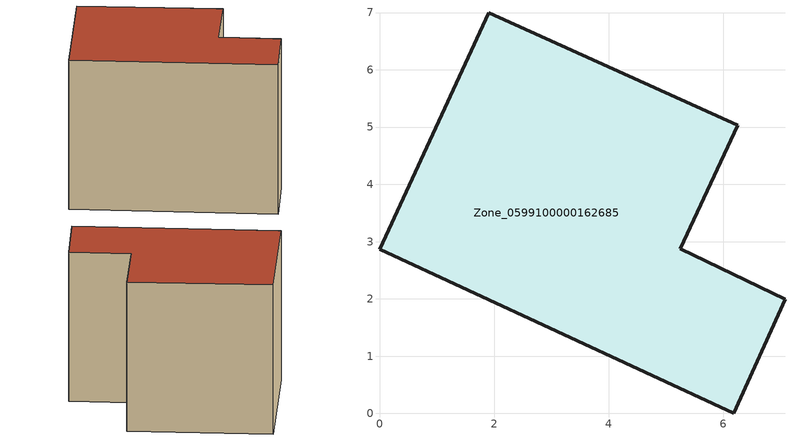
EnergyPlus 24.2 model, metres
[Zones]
Zone_0599100000162685
 floor ground (C_G): 0,2.87 1.91,7 6.25,5.03 5.25,2.88 7.08,1.99 6.18,0 z0
 wall outside (C_F): 7.08,1.99 5.25,2.88 6.25,5.03 1.91,7 0,2.87 6.18,0 7.08,1.99 z0:5.25
 roof outside (C_R): 0,2.87 6.18,0 7.08,1.99 5.25,2.88 6.25,5.03 1.91,7 z5.25
[BUILDING]
Pand.0599100000162685: North Axis=0; Terrain=City; Loads Convergence Tolerance Value=0.04; Temperature Convergence Tolerance Value=0.4; Solar Distribution=FullExterior; Maximum Number of Warmup Days=25; Minimum Number of Warmup Days=1
[Site:Location]
Rotterdam.The.Hague.AP_ZH_NLD Design_Conditions: Latitude=51.96; Longitude=4.45; Time Zone=1; Elevation=-4.5
[SITE:GROUNDTEMPERATURE:BUILDINGSURFACE]
18, 18, 18, 18, 18, 18, 18, 18, 18, 18, 18, 18
[MATERIAL] Thermal Absorptance=0.9; Solar Absorptance=0.7; Visible Absorptance=0.7
Name | Roughness | Thickness | Conductivity | Density | Specific Heat
G.TC.1946 | MediumSmooth | 0.15 | 1 | 540 | 1210
F.TC.1946 | Rough | 0.3 | 0.857143 | 1920 | 840
R.TC.1946 | MediumRough | 0.2 | 0.909091 | 1500 | 1000
[CONSTRUCTION]
C_G: G.TC.1946
C_F: F.TC.1946
C_R: R.TC.1946
[ZONE]
Zone_0599100000162685: Type=1; Multiplier=1; Ceiling Height=Autocalculate; Volume=Autocalculate; Floor Area=autocalculate; Part of Total Floor Area=Yes
[ZONEINFILTRATION:DESIGNFLOWRATE]
Infil_Zone_0599100000162685: Zone or ZoneList or Space or SpaceList=Zone_0599100000162685; Schedule=AlwaysOn; Design Flow Rate Calculation Method=Flow/Area; Flow Rate per Floor Area=0.003; Constant Term Coefficient=1; Temperature Term Coefficient=0; Velocity Term Coefficient=0; Velocity Squared Term Coefficient=0
[HVACTEMPLATE:ZONE:IDEALLOADSAIRSYSTEM]
Zone_0599100000162685: Maximum Heating Supply Air Temperature=50; Minimum Cooling Supply Air Temperature=13; Maximum Heating Supply Air Humidity Ratio=0.0156; Minimum Cooling Supply Air Humidity Ratio=0.0077; Heating Limit=NoLimit; Cooling Limit=NoLimit; Dehumidification Control Type=ConstantSensibleHeatRatio; Cooling Sensible Heat Ratio=0.7; Dehumidification Setpoint=60; Humidification Control Type=None; Humidification Setpoint=30; Outdoor Air Method=None; Outdoor Air Flow Rate per Person=0.00944; Outdoor Air Flow Rate per Zone Floor Area=0; Outdoor Air Flow Rate per Zone=0; Demand Controlled Ventilation Type=None; Outdoor Air Economizer Type=NoEconomizer; Heat Recovery Type=None; Sensible Heat Recovery Effectiveness=0.7; Latent Heat Recovery Effectiveness=0.65
[ZONECONTROL:THERMOSTAT]
ThermostatControl_Zone_0599100000162685: Zone or ZoneList=Zone_0599100000162685; Control Type Schedule=DualSetpointControlType; Control 1=Thermostat_Zone_0599100000162685; Temperature Difference Between Cutout And Setpoint=0
[THERMOSTATSETPOINT:DUALSETPOINT]
Thermostat_Zone_0599100000162685: Heating Setpoint Temperature Schedule=HeatingSetpoint_Zone_0599100000162685; Cooling Setpoint Temperature Schedule=CoolingSetpoint_Zone_0599100000162685
[SCHEDULE:COMPACT]
HeatingSetpoint_Zone_0599100000162685: Through: 12/31, For: AllDays, Until: 24:00, 21
CoolingSetpoint_Zone_0599100000162685: Through: 12/31, For: AllDays, Until: 24:00, 24
DualSetpointControlType: Through: 12/31, For: AllDays, Until: 24:00, 4
AlwaysOn: Through: 12/31, For: AllDays, Until: 24:00, 1
